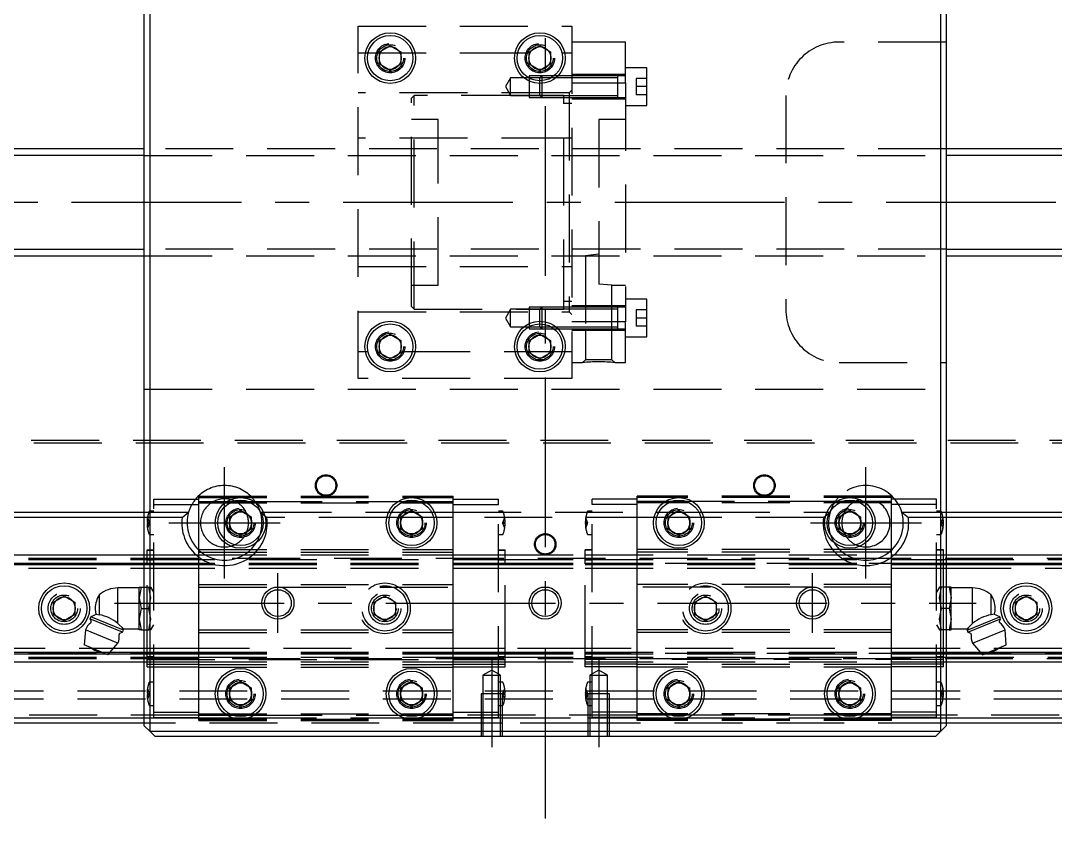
# Model space of a CAD drawing. Extents: x -13 to 750, y -349 to 120.
# Drawn here: x 131.9 to 325.4, y -119.6 to 34 of the extents above; entities that cross this region are included whole.
import ezdxf

# ---------------------------------------------------------------- set-up
doc = ezdxf.new("R2010")
doc.units = 0
doc.linetypes.add('CENTER', pattern=[50.8, 31.75, -6.35, 6.35, -6.35])
doc.linetypes.add('DASHED', pattern=[19.05, 12.7, -6.35])
doc.layers.get('0').update_dxf_attribs({"linetype": 'CONTINUOUS'})
doc.layers.add('CENTER', color=1, linetype='CENTER')

msp = doc.modelspace()

# ---------------------------------------------------------------- linework, layer by layer
at = {"color": 7, "linetype": 'CONTINUOUS'}
for p, q in [((156, 99), (156, -99)), ((304, -99), (304, 99)), ((155, -98), (155, 98)), ((305, 98), (305, -98)), ((199, 28.15), (201, 29.31)), ((201, 29.31), (203, 28.15)), ((227, 28.15), (229, 29.31)), ((229, 29.31), (231, 28.15)), ((199, 25.85), (199, 28.15)), ((203, 28.15), (203, 25.85)), ((227, 25.85), (227, 28.15)), ((231, 28.15), (231, 25.85)), ((201, 24.69), (199, 25.85)), ((203, 25.85), (201, 24.69)), ((229, 24.69), (227, 25.85)), ((231, 25.85), (229, 24.69)), ((243.6, 19.65), (243.6, 19.65)), ((155, 10), (28, 10)), ((403, 10), (305, 10)), ((28, -10), (155, -10)), ((305, -10), (403, -10)), ((199, -25.85), (201, -24.69)), ((201, -24.69), (203, -25.85)), ((227, -25.85), (229, -24.69)), ((229, -24.69), (231, -25.85)), ((243.6, -23.65), (243.6, -23.65)), ((199, -28.15), (199, -25.85)), ((203, -25.85), (203, -28.15)), ((227, -28.15), (227, -25.85)), ((231, -25.85), (231, -28.15)), ((201, -29.31), (199, -28.15)), ((203, -28.15), (201, -29.31)), ((229, -29.31), (227, -28.15)), ((231, -28.15), (229, -29.31)), ((56.71, -58), (155, -58)), ((171, -58.85), (173, -57.69)), ((173, -57.69), (175, -58.85)), ((203, -58.85), (205, -57.69)), ((205, -57.69), (207, -58.85)), ((253, -58.85), (255, -57.69)), ((255, -57.69), (257, -58.85)), ((285, -58.85), (287, -57.69)), ((287, -57.69), (289, -58.85)), ((305, -58), (403.29, -58)), ((155, -59), (57.94, -59)), ((171, -61.15), (171, -58.85)), ((175, -58.85), (175, -61.15)), ((203, -61.15), (203, -58.85)), ((207, -58.85), (207, -61.15)), ((253, -61.15), (253, -58.85)), ((257, -58.85), (257, -61.15)), ((285, -61.15), (285, -58.85)), ((289, -58.85), (289, -61.15)), ((402.06, -59), (305, -59)), ((173, -62.31), (171, -61.15)), ((175, -61.15), (173, -62.31)), ((205, -62.31), (203, -61.15)), ((207, -61.15), (205, -62.31)), ((255, -62.31), (253, -61.15)), ((257, -61.15), (255, -62.31)), ((287, -62.31), (285, -61.15)), ((289, -61.15), (287, -62.31)), ((0, -66), (155, -66)), ((0, -67.52), (155, -67.52)), ((305, -66), (460, -66)), ((305, -67.52), (460, -67.52)), ((0, -67.8), (155, -67.8)), ((305, -67.8), (460, -67.8)), ((146.6, -77.18), (146.6, -73.4)), ((154.04, -72.15), (150.04, -72.15)), ((150.04, -78.83), (150.04, -72.15)), ((154.04, -74), (154.04, -72)), ((154.04, -72), (154.4, -72)), ((154.4, -72), (154.04, -74)), ((154.4, -72), (155, -72)), ((305.6, -72), (305, -72)), ((305.96, -72), (305.6, -72)), ((305.6, -72), (305.96, -74)), ((305.96, -74), (305.96, -72)), ((309.96, -72.15), (305.96, -72.15)), ((309.96, -78.83), (309.96, -72.15)), ((313.4, -77.18), (313.4, -73.4)), ((138, -74.85), (140, -73.69)), ((138, -77.15), (138, -74.85)), ((140, -73.69), (142, -74.85)), ((142, -74.85), (142, -77.15)), ((154.04, -74), (154.4, -76)), ((154.04, -78), (154.04, -74)), ((305.96, -74), (305.6, -76)), ((305.96, -78), (305.96, -74)), ((318, -74.85), (320, -73.69)), ((318, -77.15), (318, -74.85)), ((320, -73.69), (322, -74.85)), ((322, -74.85), (322, -77.15)), ((140, -78.31), (138, -77.15)), ((142, -77.15), (140, -78.31)), ((146.1, -77.09), (144.98, -77.56)), ((145.94, -77.07), (146.6, -77.18)), ((154.4, -76), (154.04, -78)), ((154.4, -76), (155, -76)), ((305.6, -76), (305, -76)), ((305.6, -76), (305.96, -78)), ((314.06, -77.07), (313.4, -77.18)), ((315.02, -77.56), (313.9, -77.09)), ((320, -78.31), (318, -77.15)), ((322, -77.15), (320, -78.31)), ((144.98, -77.56), (144.83, -77.93)), ((144.83, -77.93), (145.04, -78.44)), ((150.93, -80.45), (144.83, -77.93)), ((151.08, -80.08), (144.98, -77.56)), ((150.04, -78.83), (151.08, -79.85)), ((154.04, -80), (154.04, -78)), ((154.04, -78), (154.4, -80)), ((305.96, -78), (305.6, -80)), ((305.96, -80), (305.96, -78)), ((308.92, -80.08), (315.02, -77.56)), ((309.96, -78.83), (308.92, -79.85)), ((309.07, -80.45), (315.17, -77.93)), ((314.96, -78.44), (315.17, -77.93)), ((315.17, -77.93), (315.02, -77.56)), ((143.97, -80), (143.77, -82.84)), ((150.07, -82.53), (143.97, -80)), ((150.42, -80.66), (150.93, -80.45)), ((151.08, -80.08), (150.9, -79.64)), ((150.93, -80.45), (151.08, -80.08)), ((151.08, -79.85), (154.04, -79.85)), ((154.4, -80), (154.04, -80)), ((154.4, -80), (155, -80)), ((305.6, -80), (305, -80)), ((305.6, -80), (305.96, -80)), ((305.96, -79.85), (308.92, -79.85)), ((309.1, -79.64), (308.92, -80.08)), ((308.92, -80.08), (309.07, -80.45)), ((309.07, -80.45), (309.58, -80.66)), ((309.93, -82.53), (316.03, -80)), ((316.23, -82.84), (316.03, -80)), ((148.2, -84.68), (143.77, -82.84)), ((148.2, -84.68), (150.07, -82.53)), ((309.93, -82.53), (311.8, -84.68)), ((311.8, -84.68), (316.23, -82.84)), ((0, -84.2), (147.05, -84.2)), ((0, -84.48), (147.73, -84.48)), ((148.37, -84.48), (155, -84.48)), ((148.62, -84.2), (155, -84.2)), ((305, -84.2), (311.38, -84.2)), ((305, -84.48), (311.63, -84.48)), ((312.27, -84.48), (460, -84.48)), ((312.95, -84.2), (460, -84.2)), ((0, -86), (155, -86)), ((305, -86), (460, -86)), ((171, -90.85), (173, -89.69)), ((171, -93.15), (171, -90.85)), ((173, -89.69), (175, -90.85)), ((175, -90.85), (175, -93.15)), ((203, -90.85), (205, -89.69)), ((203, -93.15), (203, -90.85)), ((205, -89.69), (207, -90.85)), ((207, -90.85), (207, -93.15)), ((253, -90.85), (255, -89.69)), ((253, -93.15), (253, -90.85)), ((255, -89.69), (257, -90.85)), ((257, -90.85), (257, -93.15)), ((285, -90.85), (287, -89.69)), ((285, -93.15), (285, -90.85)), ((287, -89.69), (289, -90.85)), ((289, -90.85), (289, -93.15)), ((173, -94.31), (171, -93.15)), ((175, -93.15), (173, -94.31)), ((205, -94.31), (203, -93.15)), ((207, -93.15), (205, -94.31)), ((255, -94.31), (253, -93.15)), ((257, -93.15), (255, -94.31)), ((287, -94.31), (285, -93.15)), ((289, -93.15), (287, -94.31)), ((1, -96.5), (155, -96.5)), ((305, -96.5), (459, -96.5)), ((155, -97.5), (2, -97.5)), ((156, -99), (155, -98)), ((305, -98), (304, -99)), ((458, -97.5), (305, -97.5)), ((157, -100), (156, -99)), ((156, -99), (304, -99)), ((303, -100), (157, -100)), ((304, -99), (303, -100))]:
    msp.add_line(p, q, dxfattribs=at)
at = {"color": 3, "linetype": 'DASHED'}
for p, q in [((195, 33), (235, 33)), ((195, -33), (195, 33)), ((235, 33), (235, -33)), ((245, 30), (235, 30)), ((245, 22.36), (245, 30)), ((305, 30), (285, 30)), ((195, 28), (235, 28)), ((223.5, 23.3), (222.55, 21.65)), ((227, 23.3), (223.5, 23.3)), ((223.5, 20), (223.5, 23.3)), ((229.35, 23.65), (227, 23.65)), ((227, 23.65), (227, 23.25)), ((229, 23.3), (227, 23.3)), ((227, 23.25), (227, 22.69)), ((229.35, 23.65), (229, 23.3)), ((231.09, 23.3), (229, 23.3)), ((229, 22.75), (229, 23.3)), ((231.62, 23.65), (229.35, 23.65)), ((231.62, 23.65), (229.35, 23.65)), ((229.35, 23.65), (229.35, 22.76)), ((231.98, 23.3), (231.09, 23.3)), ((232.37, 23.65), (231.62, 23.65)), ((232.37, 23.65), (231.62, 23.65)), ((235, 23.3), (231.98, 23.3)), ((235, 23.65), (232.37, 23.65)), ((235, 23.65), (232.37, 23.65)), ((245, 23.9), (235, 23.9)), ((243.6, 23.65), (235, 23.65)), ((243.6, 23.3), (235, 23.3)), ((245, 23.65), (243.59, 23.65)), ((243.6, 19.65), (243.6, 23.65)), ((243.6, 19.65), (243.6, 23.65)), ((249, 25.15), (245, 25.15)), ((249, 18.15), (249, 25.15)), ((222.55, 21.65), (223.5, 20)), ((227, 22.69), (227, 19.65)), ((229, 22.25), (229, 22.75)), ((229, 20), (229, 22.25)), ((229.35, 22.76), (229.35, 22.26)), ((229.35, 22.26), (229.35, 19.65)), ((235, 22.36), (245, 22.36)), ((245, 22.36), (245, -22.36)), ((249, 23.15), (247, 23.15)), ((247, 23.15), (247, 21.65)), ((247, 21.65), (247, 20.15)), ((249, 21.65), (247, 21.65)), ((234.5, 20.5), (195, 20.5)), ((205.5, 20), (205, 19.5)), ((205, -19.5), (205, 19.5)), ((227, 20), (205.5, 20)), ((205.5, -20), (205.5, 20)), ((223.5, 20), (227, 20)), ((227, 20), (229, 20)), ((229, 20), (227, 20)), ((227, 19.65), (229.35, 19.65)), ((233.5, 20), (229, 20)), ((229, 20), (229.35, 19.65)), ((229, 20), (235, 20)), ((229.35, 19.65), (235, 19.65)), ((229.35, 19.65), (235, 19.65)), ((233.5, 19.65), (233.5, 20)), ((233.5, -19.65), (233.5, 19.65)), ((235, 21), (234.5, 20.5)), ((234.5, 20.5), (234.5, -20.5)), ((235, 20), (243.6, 20)), ((235, 19.65), (243.6, 19.65)), ((235, 19.4), (245, 19.4)), ((243.59, 19.65), (245, 19.65)), ((249, 20.15), (247, 20.15)), ((275, 20), (275, -20)), ((235, 18.5), (233.5, 18.5)), ((245, 18.15), (249, 18.15)), ((210, 15.5), (205, 15.5)), ((210, -15.5), (210, 15.5)), ((245, 15.5), (240, 15.5)), ((240, 15.5), (240, -15.3)), ((234.5, 12), (195, 12)), ((235, 12), (234.5, 12)), ((305, 10), (155, 10)), ((155, 8.75), (305, 8.75)), ((305, -8.75), (155, -8.75)), ((155, -10), (305, -10)), ((240, -9.69), (237.54, -10)), ((237.54, -10), (237.59, -9.99)), ((237.54, -10), (237.54, -24)), ((195, -12), (234.5, -12)), ((234.5, -12), (235, -12)), ((234.5, -12), (235, -12)), ((242.46, -15.5), (240, -15.3)), ((205, -15.5), (210, -15.5)), ((242.46, -24), (242.46, -15.5)), ((242.46, -15.5), (245, -15.5)), ((233.5, -18.5), (235, -18.5)), ((249, -18.15), (245, -18.15)), ((249, -25.15), (249, -18.15)), ((195, -20.5), (234.5, -20.5)), ((205, -19.5), (205.5, -20)), ((205.5, -20), (227, -20)), ((223.5, -20), (222.55, -21.65)), ((227, -20), (223.5, -20)), ((223.5, -21.65), (223.5, -20)), ((229.35, -19.65), (227, -19.65)), ((227, -19.65), (227, -22.69)), ((229, -20), (227, -20)), ((227, -20), (229, -20)), ((229.35, -19.65), (229, -20)), ((229, -20), (233.5, -20)), ((235, -20), (229, -20)), ((229, -22.25), (229, -20)), ((235, -19.65), (229.35, -19.65)), ((235, -19.65), (229.35, -19.65)), ((229.35, -19.65), (229.35, -22.26)), ((233.5, -20), (233.5, -19.65)), ((234.5, -20.5), (235, -21)), ((245, -19.4), (235, -19.4)), ((243.6, -19.65), (235, -19.65)), ((243.6, -20), (235, -20)), ((245, -19.65), (243.59, -19.65)), ((243.6, -23.65), (243.6, -19.65)), ((243.6, -23.65), (243.6, -19.65)), ((249, -20.15), (247, -20.15)), ((247, -20.15), (247, -21.65)), ((222.55, -21.65), (223.5, -23.3)), ((223.5, -23.3), (223.5, -21.65)), ((227, -22.69), (227, -23.25)), ((229, -22.75), (229, -22.25)), ((229, -23.3), (229, -22.75)), ((229.35, -22.26), (229.35, -22.76)), ((229.35, -22.76), (229.35, -23.65)), ((245, -22.36), (235, -22.36)), ((245, -30), (245, -22.36)), ((247, -21.65), (247, -23.15)), ((249, -21.65), (247, -21.65)), ((249, -23.15), (247, -23.15)), ((223.5, -23.3), (227, -23.3)), ((227, -23.25), (227, -23.65)), ((227, -23.3), (229, -23.3)), ((227, -23.65), (229.35, -23.65)), ((229, -23.3), (229.35, -23.65)), ((229, -23.3), (231.09, -23.3)), ((229.35, -23.65), (231.62, -23.65)), ((229.35, -23.65), (231.62, -23.65)), ((231.09, -23.3), (231.98, -23.3)), ((231.62, -23.65), (232.37, -23.65)), ((231.62, -23.65), (232.37, -23.65)), ((231.98, -23.3), (235, -23.3)), ((232.37, -23.65), (235, -23.65)), ((232.37, -23.65), (235, -23.65)), ((235, -23.3), (243.6, -23.3)), ((235, -23.65), (243.6, -23.65)), ((235, -23.9), (245, -23.9)), ((242.46, -24), (237.54, -24)), ((237.55, -24), (237.55, -29.45)), ((242.45, -29.45), (242.45, -24)), ((243.59, -23.65), (245, -23.65)), ((245, -25.15), (249, -25.15)), ((235, -28), (195, -28)), ((235, -30), (237, -30)), ((237.55, -29.45), (237, -30)), ((242.45, -29.45), (237.55, -29.45)), ((243, -30), (242.45, -29.45)), ((243, -30), (245, -30)), ((285, -30), (305, -30)), ((235, -33), (195, -33)), ((155, -35), (305, -35)), ((0.5, -44.5), (459.5, -44.5)), ((1, -45), (459, -45)), ((156.77, -56.55), (156.77, -55.55)), ((156.77, -55.55), (165.2, -55.55)), ((165.2, -56), (165.2, -55)), ((165.2, -55), (212.8, -55)), ((165.2, -55.25), (212.8, -55.25)), ((165.2, -65), (165.2, -56)), ((165.2, -56), (170.44, -56)), ((170.44, -56), (171.56, -56)), ((171.56, -56), (174.44, -56)), ((174.44, -56), (175.56, -56)), ((175.56, -56), (202.44, -56)), ((202.44, -56), (203.56, -56)), ((203.56, -56), (206.44, -56)), ((206.44, -56), (207.56, -56)), ((207.56, -56), (212.8, -56)), ((212.8, -56), (212.8, -55)), ((212.8, -55.55), (221.23, -55.55)), ((212.8, -65), (212.8, -56)), ((221.23, -56.55), (221.23, -55.55)), ((247.2, -55.55), (238.77, -55.55)), ((238.77, -56.55), (238.77, -55.55)), ((247.2, -56), (247.2, -55)), ((294.8, -55), (247.2, -55)), ((294.8, -55.25), (247.2, -55.25)), ((247.2, -65), (247.2, -56)), ((252.44, -56), (247.2, -56)), ((253.56, -56), (252.44, -56)), ((256.44, -56), (253.56, -56)), ((257.56, -56), (256.44, -56)), ((284.44, -56), (257.56, -56)), ((285.56, -56), (284.44, -56)), ((288.44, -56), (285.56, -56)), ((289.56, -56), (288.44, -56)), ((294.8, -56), (289.56, -56)), ((294.8, -56), (294.8, -55)), ((303.23, -55.55), (294.8, -55.55)), ((294.8, -65), (294.8, -56)), ((303.23, -56.55), (303.23, -55.55)), ((155, -58), (163.29, -58)), ((156.77, -57.8), (155.99, -57.8)), ((156.77, -95.45), (156.77, -56.55)), ((156.77, -56.55), (165.2, -56.55)), ((162.06, -59), (163.29, -58)), ((165.2, -56.25), (212.8, -56.25)), ((176.71, -58), (176.75, -58)), ((176.71, -58), (177.56, -58.68)), ((176.75, -58), (177.31, -58)), ((177.31, -58), (200.69, -58)), ((200.69, -58), (201.25, -58)), ((201.25, -58), (203.11, -58)), ((203.11, -58), (203.5, -58)), ((203.5, -58), (204.36, -58)), ((204.36, -58), (204.46, -58)), ((204.46, -58), (204.5, -58)), ((204.5, -58), (205.5, -58)), ((205.5, -58), (205.54, -58)), ((205.54, -58), (205.64, -58)), ((205.64, -58), (206.5, -58)), ((206.5, -58), (206.89, -58)), ((206.89, -58), (208.75, -58)), ((208.75, -58), (209.31, -58)), ((209.31, -58), (212.8, -58)), ((212.8, -56.55), (221.23, -56.55)), ((212.8, -58), (250.69, -58)), ((221.23, -92), (221.23, -56.55)), ((222.01, -57.8), (221.23, -57.8)), ((238.77, -57.8), (237.99, -57.8)), ((238.77, -92), (238.77, -56.55)), ((247.2, -56.55), (238.77, -56.55)), ((294.8, -56.25), (247.2, -56.25)), ((250.69, -58), (251.25, -58)), ((251.25, -58), (253.11, -58)), ((253.11, -58), (253.5, -58)), ((253.5, -58), (254.36, -58)), ((254.36, -58), (254.46, -58)), ((254.46, -58), (254.5, -58)), ((254.5, -58), (255.5, -58)), ((255.5, -58), (255.54, -58)), ((255.54, -58), (255.64, -58)), ((255.64, -58), (256.5, -58)), ((256.5, -58), (256.89, -58)), ((256.89, -58), (258.75, -58)), ((258.75, -58), (259.31, -58)), ((259.31, -58), (282.69, -58)), ((282.44, -58.68), (283.29, -58)), ((282.69, -58), (283.25, -58)), ((283.25, -58), (283.29, -58)), ((303.23, -56.55), (294.8, -56.55)), ((296.71, -58), (303.23, -58)), ((296.71, -58), (297.94, -59)), ((303.23, -95.45), (303.23, -56.55)), ((304.01, -57.8), (303.23, -57.8)), ((303.23, -58), (304.16, -58)), ((304.16, -58), (305, -58)), ((162.06, -59), (155, -59)), ((155.5, -59.9), (155.58, -59.9)), ((155.58, -59), (155.9, -59.9)), ((155.58, -59.9), (155.9, -59.9)), ((155.58, -59.9), (155.58, -60.1)), ((155.9, -59.9), (155.94, -60)), ((155.9, -60.1), (155.94, -60)), ((177.56, -58.68), (177.94, -59)), ((200.36, -59), (177.94, -59)), ((200.87, -59), (200.36, -59)), ((202.44, -59), (200.87, -59)), ((202.71, -59), (202.44, -59)), ((203, -59), (202.71, -59)), ((203.15, -59), (203, -59)), ((203.2, -59), (203.15, -59)), ((206.8, -59), (203.2, -59)), ((206.85, -59), (206.8, -59)), ((207, -59), (206.85, -59)), ((207.29, -59), (207, -59)), ((207.56, -59), (207.29, -59)), ((209.13, -59), (207.56, -59)), ((209.64, -59), (209.13, -59)), ((212.8, -59), (209.64, -59)), ((250.36, -59), (212.8, -59)), ((222.1, -59.9), (222.06, -60)), ((222.1, -60.1), (222.06, -60)), ((222.1, -59.9), (222.42, -59)), ((222.42, -59.9), (222.1, -59.9)), ((222.42, -60.1), (222.42, -59.9)), ((222.42, -59.9), (222.5, -59.9)), ((237.58, -59.9), (237.5, -59.9)), ((237.9, -59.9), (237.58, -59)), ((237.58, -59.9), (237.9, -59.9)), ((237.58, -60.1), (237.58, -59.9)), ((237.9, -59.9), (237.94, -60)), ((237.9, -60.1), (237.94, -60)), ((250.87, -59), (250.36, -59)), ((252.44, -59), (250.87, -59)), ((252.71, -59), (252.44, -59)), ((253, -59), (252.71, -59)), ((253.15, -59), (253, -59)), ((253.2, -59), (253.15, -59)), ((256.8, -59), (253.2, -59)), ((256.85, -59), (256.8, -59)), ((257, -59), (256.85, -59)), ((257.29, -59), (257, -59)), ((257.56, -59), (257.29, -59)), ((259.13, -59), (257.56, -59)), ((259.64, -59), (259.13, -59)), ((282.06, -59), (259.64, -59)), ((282.06, -59), (282.44, -58.68)), ((303.23, -59), (297.94, -59)), ((304.42, -59), (303.23, -59)), ((304.1, -59.9), (304.06, -60)), ((304.1, -60.1), (304.06, -60)), ((304.42, -59), (304.1, -59.9)), ((304.42, -59.9), (304.1, -59.9)), ((305, -59), (304.42, -59)), ((304.5, -59.9), (304.42, -59.9)), ((304.42, -59.9), (304.42, -60.1)), ((155.58, -60.1), (155.5, -60.1)), ((155.9, -60.1), (155.58, -61)), ((155.58, -60.1), (155.9, -60.1)), ((222.42, -61), (222.1, -60.1)), ((222.42, -60.1), (222.1, -60.1)), ((222.5, -60.1), (222.42, -60.1)), ((237.5, -60.1), (237.58, -60.1)), ((237.58, -61), (237.9, -60.1)), ((237.58, -60.1), (237.9, -60.1)), ((304.1, -60.1), (304.42, -61)), ((304.42, -60.1), (304.1, -60.1)), ((304.42, -60.1), (304.5, -60.1)), ((155.99, -62.2), (156.77, -62.2)), ((221.23, -62.2), (222.01, -62.2)), ((237.99, -62.2), (238.77, -62.2)), ((303.23, -62.2), (304.01, -62.2)), ((155.5, -65.07), (156.77, -65.07)), ((155.5, -67.67), (155.5, -65.07)), ((155.5, -65.08), (156.77, -65.08)), ((165.2, -65), (212.8, -65)), ((165.2, -65.5), (165.2, -65)), ((165.2, -71.5), (165.2, -65.5)), ((165.2, -65.5), (212.8, -65.5)), ((212.8, -65.5), (212.8, -65)), ((212.8, -71.5), (212.8, -65.5)), ((221.23, -65.07), (222.5, -65.07)), ((221.23, -65.08), (222.5, -65.08)), ((222.5, -67.67), (222.5, -65.07)), ((238.77, -65.07), (237.5, -65.07)), ((237.5, -67.67), (237.5, -65.07)), ((238.77, -65.08), (237.5, -65.08)), ((247.2, -65.5), (247.2, -65)), ((294.8, -65), (247.2, -65)), ((247.2, -71.5), (247.2, -65.5)), ((294.8, -65.5), (247.2, -65.5)), ((294.8, -65.5), (294.8, -65)), ((294.8, -71.5), (294.8, -65.5)), ((304.5, -65.07), (303.23, -65.07)), ((304.5, -65.08), (303.23, -65.08)), ((304.5, -67.67), (304.5, -65.07)), ((0, -66.6), (460, -66.6)), ((0, -66.85), (155, -66.85)), ((0, -67.58), (155.5, -67.58)), ((155, -66), (155.5, -66)), ((155, -66.85), (155.5, -66.85)), ((155, -67.52), (155.5, -67.52)), ((155.5, -66), (165.2, -66)), ((155.5, -66.85), (222.5, -66.85)), ((155.5, -66.92), (156.77, -66.92)), ((155.5, -67.52), (222.5, -67.52)), ((155.5, -67.58), (222.5, -67.58)), ((155.5, -84.33), (155.5, -67.67)), ((165.2, -66), (212.8, -66)), ((212.8, -66), (222.5, -66)), ((221.23, -66.92), (222.5, -66.92)), ((222.5, -66), (237.5, -66)), ((222.5, -66.85), (237.5, -66.85)), ((222.5, -67.52), (237.5, -67.52)), ((222.5, -67.58), (237.5, -67.58)), ((222.5, -84.33), (222.5, -67.67)), ((237.5, -66), (303.23, -66)), ((237.5, -66.85), (303.23, -66.85)), ((237.5, -66.92), (238.77, -66.92)), ((237.5, -67.52), (303.23, -67.52)), ((303.23, -67.58), (237.5, -67.58)), ((237.5, -84.33), (237.5, -67.67)), ((303.23, -66), (304.5, -66)), ((303.23, -66.85), (304.5, -66.85)), ((303.23, -66.92), (304.5, -66.92)), ((303.23, -67.52), (304.5, -67.52)), ((304.5, -67.58), (303.23, -67.58)), ((304.5, -66), (305, -66)), ((304.5, -66.85), (305, -66.85)), ((304.5, -67.52), (305, -67.52)), ((304.5, -67.58), (460, -67.58)), ((304.5, -72), (304.5, -67.67)), ((305, -66.85), (460, -66.85)), ((0, -68.5), (155.5, -68.5)), ((155, -67.8), (155.5, -67.8)), ((155.5, -67.8), (222.5, -67.8)), ((155.5, -68.5), (222.5, -68.5)), ((222.5, -67.8), (237.5, -67.8)), ((222.5, -68.5), (237.5, -68.5)), ((237.5, -67.8), (303.23, -67.8)), ((237.5, -68.5), (303.23, -68.5)), ((303.23, -67.8), (304.5, -67.8)), ((303.23, -68.5), (304.5, -68.5)), ((304.5, -67.8), (305, -67.8)), ((304.5, -68.5), (460, -68.5)), ((165.2, -71.5), (212.8, -71.5)), ((165.2, -72), (165.2, -71.5)), ((212.8, -72), (212.8, -71.5)), ((247.2, -72), (247.2, -71.5)), ((294.8, -71.5), (247.2, -71.5)), ((294.8, -72), (294.8, -71.5)), ((155, -72), (155.87, -72)), ((155.87, -72), (156.22, -72)), ((156.22, -74), (155.87, -72)), ((156.77, -72.94), (156.22, -72)), ((165.2, -72), (180, -72)), ((165.2, -80), (165.2, -72)), ((180, -72), (212.8, -72)), ((212.8, -80), (212.8, -72)), ((247.2, -80), (247.2, -72)), ((280, -72), (247.2, -72)), ((294.8, -72), (280, -72)), ((294.8, -80), (294.8, -72)), ((303.78, -72), (303.23, -72.94)), ((304.13, -72), (303.78, -72)), ((303.78, -74), (304.13, -72)), ((305, -72), (304.13, -72)), ((304.5, -80), (304.5, -72)), ((155.87, -76), (156.22, -74)), ((198, -74.85), (200, -73.69)), ((198, -77.15), (198, -74.85)), ((200, -73.69), (202, -74.85)), ((202, -74.85), (202, -77.15)), ((258, -74.85), (260, -73.69)), ((258, -77.15), (258, -74.85)), ((260, -73.69), (262, -74.85)), ((262, -74.85), (262, -77.15)), ((304.13, -76), (303.78, -74)), ((137.5, -76), (137.53, -75.59)), ((155, -76), (155.87, -76)), ((156.22, -78), (155.87, -76)), ((197.5, -76), (197.53, -75.59)), ((200, -78.31), (198, -77.15)), ((202, -77.15), (200, -78.31)), ((257.5, -76), (257.53, -75.59)), ((260, -78.31), (258, -77.15)), ((262, -77.15), (260, -78.31)), ((303.78, -78), (304.13, -76)), ((305, -76), (304.13, -76)), ((317.5, -76), (317.53, -75.59)), ((155.87, -80), (156.22, -78)), ((156.22, -80), (156.77, -79.06)), ((303.23, -79.06), (303.78, -80)), ((304.13, -80), (303.78, -78)), ((155, -80), (155.87, -80)), ((156.22, -80), (155.87, -80)), ((165.2, -80.5), (165.2, -80)), ((165.2, -80), (212.8, -80)), ((165.2, -86.5), (165.2, -80.5)), ((165.2, -80.5), (212.8, -80.5)), ((212.8, -80.5), (212.8, -80)), ((212.8, -86.5), (212.8, -80.5)), ((247.2, -80.5), (247.2, -80)), ((294.8, -80), (247.2, -80)), ((247.2, -86.5), (247.2, -80.5)), ((294.8, -80.5), (247.2, -80.5)), ((294.8, -80.5), (294.8, -80)), ((294.8, -86.5), (294.8, -80.5)), ((303.78, -80), (304.13, -80)), ((305, -80), (304.13, -80)), ((304.5, -84.33), (304.5, -80)), ((155.5, -83.5), (0, -83.5)), ((0, -84.42), (155.5, -84.42)), ((0, -85.15), (155, -85.15)), ((147.05, -84.2), (148.62, -84.2)), ((147.73, -84.48), (148.37, -84.48)), ((155, -84.2), (155.5, -84.2)), ((155, -84.48), (155.5, -84.48)), ((155, -85.15), (155.5, -85.15)), ((165.2, -83.5), (155.5, -83.5)), ((155.5, -84.2), (165.2, -84.2)), ((155.5, -86.93), (155.5, -84.33)), ((155.5, -84.42), (165.2, -84.42)), ((155.5, -84.48), (165.2, -84.48)), ((156.77, -85.08), (155.5, -85.08)), ((155.5, -85.15), (165.2, -85.15)), ((212.8, -83.5), (165.2, -83.5)), ((165.2, -84.2), (212.8, -84.2)), ((165.2, -84.42), (212.8, -84.42)), ((165.2, -84.48), (212.8, -84.48)), ((165.2, -85.15), (212.8, -85.15)), ((222.5, -83.5), (212.8, -83.5)), ((212.8, -84.2), (222.5, -84.2)), ((212.8, -84.42), (222.5, -84.42)), ((212.8, -84.48), (222.5, -84.48)), ((212.8, -85.15), (222.5, -85.15)), ((222.5, -85.08), (221.23, -85.08)), ((237.5, -83.5), (222.5, -83.5)), ((222.5, -84.2), (237.5, -84.2)), ((222.5, -86.93), (222.5, -84.33)), ((222.5, -84.42), (237.5, -84.42)), ((222.5, -84.48), (237.5, -84.48)), ((222.5, -85.15), (237.5, -85.15)), ((303.23, -83.5), (237.5, -83.5)), ((237.5, -84.2), (303.23, -84.2)), ((237.5, -86.93), (237.5, -84.33)), ((303.23, -84.42), (237.5, -84.42)), ((237.5, -84.48), (303.23, -84.48)), ((238.77, -85.08), (237.5, -85.08)), ((237.5, -85.15), (303.23, -85.15)), ((304.5, -83.5), (303.23, -83.5)), ((303.23, -84.2), (304.5, -84.2)), ((304.5, -84.42), (303.23, -84.42)), ((303.23, -84.48), (304.5, -84.48)), ((304.5, -85.08), (303.23, -85.08)), ((303.23, -85.15), (304.5, -85.15)), ((460, -83.5), (304.5, -83.5)), ((304.5, -84.2), (305, -84.2)), ((304.5, -86.93), (304.5, -84.33)), ((304.5, -84.42), (460, -84.42)), ((304.5, -84.48), (305, -84.48)), ((304.5, -85.15), (305, -85.15)), ((305, -85.15), (460, -85.15)), ((311.38, -84.2), (312.95, -84.2)), ((311.63, -84.48), (312.27, -84.48)), ((0, -85.4), (460, -85.4)), ((155, -86), (155.5, -86)), ((155.5, -85.6), (222.5, -85.6)), ((155.5, -86), (165.2, -86)), ((155.5, -86.46), (156.77, -86.46)), ((155.5, -86.92), (156.77, -86.92)), ((155.5, -86.93), (156.77, -86.93)), ((156.77, -86.46), (165.2, -86.46)), ((156.77, -86.93), (165.2, -86.93)), ((165.2, -86), (212.8, -86)), ((165.2, -86.5), (212.8, -86.5)), ((165.2, -87), (165.2, -86.5)), ((165.2, -96), (165.2, -87)), ((165.2, -87), (212.8, -87)), ((212.8, -86), (222.5, -86)), ((212.8, -86.46), (221.23, -86.46)), ((212.8, -87), (212.8, -86.5)), ((212.8, -86.93), (221.23, -86.93)), ((212.8, -96), (212.8, -87)), ((221.23, -86.46), (222.5, -86.46)), ((221.23, -86.92), (222.5, -86.92)), ((221.23, -86.93), (222.5, -86.93)), ((222.5, -86), (237.5, -86)), ((304.5, -85.6), (237.5, -85.6)), ((237.5, -86), (303.23, -86)), ((238.77, -86.46), (237.5, -86.46)), ((238.77, -86.92), (237.5, -86.92)), ((238.77, -86.93), (237.5, -86.93)), ((247.2, -86.46), (238.77, -86.46)), ((247.2, -86.93), (238.77, -86.93)), ((247.2, -87), (247.2, -86.5)), ((294.8, -86.5), (247.2, -86.5)), ((247.2, -96), (247.2, -87)), ((294.8, -87), (247.2, -87)), ((303.23, -86.46), (294.8, -86.46)), ((294.8, -87), (294.8, -86.5)), ((303.23, -86.93), (294.8, -86.93)), ((294.8, -96), (294.8, -87)), ((303.23, -86), (304.5, -86)), ((304.5, -86.46), (303.23, -86.46)), ((304.5, -86.92), (303.23, -86.92)), ((304.5, -86.93), (303.23, -86.93)), ((304.5, -86), (305, -86)), ((220, -87.55), (218.35, -88.5)), ((218.35, -88.5), (218.35, -92)), ((218.35, -88.5), (221.65, -88.5)), ((221.65, -88.5), (220, -87.55)), ((221.65, -92), (221.65, -88.5)), ((240, -87.55), (238.35, -88.5)), ((238.35, -88.5), (238.35, -92)), ((238.35, -88.5), (241.65, -88.5)), ((241.65, -88.5), (240, -87.55)), ((241.65, -92), (241.65, -88.5)), ((156.77, -89.8), (155.99, -89.8)), ((222.01, -89.8), (221.23, -89.8)), ((238.77, -89.8), (237.99, -89.8)), ((304.01, -89.8), (303.23, -89.8)), ((460, -91.5), (0, -91.5)), ((155.5, -91.9), (155.58, -91.9)), ((155.58, -92.1), (155.5, -92.1)), ((155.58, -91), (155.9, -91.9)), ((155.58, -91.9), (155.9, -91.9)), ((155.58, -91.9), (155.58, -92.1)), ((155.9, -92.1), (155.58, -93)), ((155.58, -92.1), (155.9, -92.1)), ((155.9, -91.9), (155.94, -92)), ((155.9, -92.1), (155.94, -92)), ((218, -92), (218, -100)), ((222, -92), (218, -92)), ((218.35, -92), (218.35, -100)), ((221.23, -95.45), (221.23, -92)), ((221.65, -100), (221.65, -92)), ((222, -100), (222, -92)), ((222.1, -91.9), (222.06, -92)), ((222.1, -92.1), (222.06, -92)), ((222.1, -91.9), (222.42, -91)), ((222.42, -91.9), (222.1, -91.9)), ((222.42, -93), (222.1, -92.1)), ((222.42, -92.1), (222.1, -92.1)), ((222.42, -92.1), (222.42, -91.9)), ((222.42, -91.9), (222.5, -91.9)), ((222.5, -92.1), (222.42, -92.1)), ((237.58, -91.9), (237.5, -91.9)), ((237.5, -92.1), (237.58, -92.1)), ((237.9, -91.9), (237.58, -91)), ((237.58, -91.9), (237.9, -91.9)), ((237.58, -92.1), (237.58, -91.9)), ((237.58, -93), (237.9, -92.1)), ((237.58, -92.1), (237.9, -92.1)), ((237.9, -91.9), (237.94, -92)), ((237.9, -92.1), (237.94, -92)), ((238, -92), (238, -100)), ((242, -92), (238, -92)), ((238.35, -92), (238.35, -100)), ((238.77, -95.45), (238.77, -92)), ((241.65, -100), (241.65, -92)), ((242, -100), (242, -92)), ((304.1, -91.9), (304.06, -92)), ((304.1, -92.1), (304.06, -92)), ((304.42, -91), (304.1, -91.9)), ((304.42, -91.9), (304.1, -91.9)), ((304.1, -92.1), (304.42, -93)), ((304.42, -92.1), (304.1, -92.1)), ((304.5, -91.9), (304.42, -91.9)), ((304.42, -91.9), (304.42, -92.1)), ((304.42, -92.1), (304.5, -92.1)), ((460, -93), (0, -93)), ((155.99, -94.2), (156.77, -94.2)), ((221.23, -94.2), (222, -94.2)), ((222, -94.2), (222.01, -94.2)), ((237.99, -94.2), (238, -94.2)), ((238, -94.2), (238.77, -94.2)), ((303.23, -94.2), (304.01, -94.2)), ((165.2, -96), (0.5, -96)), ((155, -96.5), (165.2, -96.5)), ((156.77, -96.45), (156.77, -95.45)), ((156.77, -95.45), (165.2, -95.45)), ((156.77, -96.45), (165.2, -96.45)), ((165.2, -95.75), (212.8, -95.75)), ((165.2, -97), (165.2, -96)), ((165.2, -96), (170.44, -96)), ((165.2, -96.5), (171.48, -96.5)), ((165.2, -96.75), (212.8, -96.75)), ((170.44, -96), (171.56, -96)), ((171.48, -96.5), (174.52, -96.5)), ((171.56, -96), (174.44, -96)), ((174.44, -96), (175.56, -96)), ((174.52, -96.5), (203.48, -96.5)), ((175.56, -96), (202.44, -96)), ((202.44, -96), (203.56, -96)), ((203.48, -96.5), (206.52, -96.5)), ((203.56, -96), (206.44, -96)), ((206.44, -96), (207.56, -96)), ((206.52, -96.5), (212.8, -96.5)), ((207.56, -96), (212.8, -96)), ((212.8, -95.45), (218, -95.45)), ((247.2, -96), (212.8, -96)), ((212.8, -97), (212.8, -96)), ((212.8, -96.45), (218, -96.45)), ((212.8, -96.5), (218, -96.5)), ((218, -95.45), (221.23, -95.45)), ((218, -96.45), (221.23, -96.45)), ((218, -96.5), (222, -96.5)), ((221.23, -96.45), (221.23, -95.45)), ((222, -96.5), (238, -96.5)), ((238, -96.5), (242, -96.5)), ((238.77, -96.45), (238.77, -95.45)), ((242, -95.45), (238.77, -95.45)), ((242, -96.45), (238.77, -96.45)), ((247.2, -95.45), (242, -95.45)), ((247.2, -96.45), (242, -96.45)), ((242, -96.5), (247.2, -96.5)), ((294.8, -95.75), (247.2, -95.75)), ((247.2, -97), (247.2, -96)), ((252.44, -96), (247.2, -96)), ((247.2, -96.5), (253.48, -96.5)), ((294.8, -96.75), (247.2, -96.75)), ((253.56, -96), (252.44, -96)), ((253.48, -96.5), (256.52, -96.5)), ((256.44, -96), (253.56, -96)), ((257.56, -96), (256.44, -96)), ((256.52, -96.5), (285.48, -96.5)), ((284.44, -96), (257.56, -96)), ((285.56, -96), (284.44, -96)), ((285.48, -96.5), (288.52, -96.5)), ((288.44, -96), (285.56, -96)), ((289.56, -96), (288.44, -96)), ((288.52, -96.5), (294.8, -96.5)), ((294.8, -96), (289.56, -96)), ((303.23, -95.45), (294.8, -95.45)), ((459.5, -96), (294.8, -96)), ((294.8, -97), (294.8, -96)), ((303.23, -96.45), (294.8, -96.45)), ((294.8, -96.5), (305, -96.5)), ((303.23, -96.45), (303.23, -95.45)), ((218, -97.5), (155, -97.5)), ((165.2, -97), (212.8, -97)), ((222, -97.5), (218, -97.5)), ((238, -97.5), (222, -97.5)), ((242, -97.5), (238, -97.5)), ((305, -97.5), (242, -97.5)), ((294.8, -97), (247.2, -97))]:
    msp.add_line(p, q, dxfattribs=at)
at = {"color": 3, "linetype": 'CONTINUOUS'}
for p, q in [((155, 8.75), (28, 8.75)), ((403, 8.75), (305, 8.75)), ((28, -8.75), (155, -8.75)), ((305, -8.75), (403, -8.75))]:
    msp.add_line(p, q, dxfattribs=at)
at = {"color": 7, "linetype": 'CONTINUOUS'}
for centre, radius in [((201, 27), 4.75), ((201, 27), 4.25), ((229, 27), 4.75), ((229, 27), 4.25), ((201, -27), 4.75), ((201, -27), 4.25), ((229, -27), 4.75), ((229, -27), 4.25), ((173, -60), 4.75), ((173, -60), 4.25), ((205, -60), 4.75), ((205, -60), 4.25), ((255, -60), 4.75), ((255, -60), 4.25), ((287, -60), 4.75), ((287, -60), 4.25), ((140, -76), 4.75), ((320, -76), 4.75), ((140, -76), 4.25), ((180, -75), 2.5), ((230, -75), 3), ((230, -75), 2.5), ((280, -75), 2.5), ((320, -76), 4.25), ((173, -92), 4.75), ((173, -92), 4.25), ((205, -92), 4.75), ((205, -92), 4.25), ((255, -92), 4.75), ((255, -92), 4.25), ((287, -92), 4.75), ((287, -92), 4.25)]:
    msp.add_circle(centre, radius, dxfattribs=at)
at = {"color": 3, "linetype": 'DASHED'}
for centre, radius in [((201, 27), 2.75), ((201, 27), 2.5), ((229, 27), 2.75), ((229, 27), 2.5), ((201, -27), 2.75), ((201, -27), 2.5), ((229, -27), 2.75), ((229, -27), 2.5), ((189, -53), 2), ((189, -53), 1.83), ((271, -53), 2), ((271, -53), 1.83), ((173, -60), 2.75), ((173, -60), 2.5), ((173, -60), 2.07), ((205, -60), 2.75), ((205, -60), 2.5), ((205, -60), 2.07), ((255, -60), 2.75), ((255, -60), 2.5), ((255, -60), 2.07), ((287, -60), 2.75), ((287, -60), 2.5), ((287, -60), 2.07), ((230, -64), 2), ((230, -64), 1.83), ((200, -76), 4.75), ((260, -76), 4.75), ((140, -76), 3), ((140, -76), 2.5), ((200, -76), 4.25), ((200, -76), 3), ((200, -76), 2.5), ((260, -76), 4.25), ((260, -76), 3), ((260, -76), 2.5), ((320, -76), 3), ((320, -76), 2.5), ((200, -76), 2.1), ((260, -76), 2.1), ((173, -92), 2.75), ((173, -92), 2.5), ((173, -92), 2.07), ((205, -92), 2.75), ((205, -92), 2.5), ((205, -92), 2.07), ((255, -92), 2.75), ((255, -92), 2.5), ((255, -92), 2.07), ((287, -92), 2.75), ((287, -92), 2.5), ((287, -92), 2.07)]:
    msp.add_circle(centre, radius, dxfattribs=at)
at = {"color": 3, "linetype": 'CONTINUOUS'}
for centre in [(180, -75), (280, -75)]:
    msp.add_circle(centre, 3, dxfattribs=at)
at = {"color": 3, "linetype": 'DASHED'}
for centre, radius, start, end in [((201, 27), 2.1, 102.2472, 137.7528), ((201, 27), 2.1, 77.7528, 102.2472), ((201, 27), 2.1, 42.2472, 77.7528), ((229, 27), 2.1, 102.2472, 137.7528), ((229, 27), 2.1, 77.7528, 102.2472), ((229, 27), 2.1, 42.2472, 77.7528), ((285, 20), 10, 90, 180), ((201, 27), 2.1, 162.2472, 180), ((201, 27), 2.1, 137.7528, 162.2472), ((201, 27), 2.1, 17.7528, 42.2472), ((201, 27), 2.1, 342.2472, 17.7528), ((229, 27), 2.1, 162.2472, 180), ((229, 27), 2.1, 137.7528, 162.2472), ((229, 27), 2.1, 17.7528, 42.2472), ((229, 27), 2.1, 342.2472, 17.7528), ((201, 27), 2.1, 180, 197.7528), ((201, 27), 2.1, 197.7528, 222.2472), ((201, 27), 2.1, 222.2472, 257.7528), ((201, 27), 2.1, 282.2472, 317.7528), ((201, 27), 2.1, 317.7528, 342.2472), ((229, 27), 2.1, 180, 197.7528), ((229, 27), 2.1, 197.7528, 222.2472), ((229, 27), 2.1, 222.2472, 257.7528), ((229, 27), 2.1, 282.2472, 317.7528), ((229, 27), 2.1, 317.7528, 342.2472), ((201, 27), 2.1, 257.7528, 282.2472), ((229, 27), 2.1, 257.7528, 282.2472), ((285, -20), 10, 180, 270), ((201, -27), 2.1, 102.2472, 137.7528), ((201, -27), 2.1, 77.7528, 102.2472), ((201, -27), 2.1, 42.2472, 77.7528), ((229, -27), 2.1, 102.2472, 137.7528), ((229, -27), 2.1, 77.7528, 102.2472), ((229, -27), 2.1, 42.2472, 77.7528), ((201, -27), 2.1, 162.2472, 180), ((201, -27), 2.1, 180, 197.7528), ((201, -27), 2.1, 137.7528, 162.2472), ((201, -27), 2.1, 17.7528, 42.2472), ((201, -27), 2.1, 342.2472, 17.7528), ((229, -27), 2.1, 162.2472, 180), ((229, -27), 2.1, 180, 197.7528), ((229, -27), 2.1, 137.7528, 162.2472), ((229, -27), 2.1, 17.7528, 42.2472), ((229, -27), 2.1, 342.2472, 17.7528), ((201, -27), 2.1, 197.7528, 222.2472), ((201, -27), 2.1, 222.2472, 257.7528), ((201, -27), 2.1, 282.2472, 317.7528), ((201, -27), 2.1, 317.7528, 342.2472), ((229, -27), 2.1, 197.7528, 222.2472), ((229, -27), 2.1, 222.2472, 257.7528), ((229, -27), 2.1, 282.2472, 317.7528), ((229, -27), 2.1, 317.7528, 342.2472), ((201, -27), 2.1, 257.7528, 282.2472), ((229, -27), 2.1, 257.7528, 282.2472), ((240, -62.79), 32.93, 84.7732, 95.2268), ((170, -60), 7, 45.5847, 140.527), ((290, -60), 7, 16.6015, 134.4153), ((170, -60), 7, 140.527, 163.3985), ((170, -60), 4.5, 75.6594, 180), ((170, -60), 4.5, 65.5215, 75.6594), ((170, -60), 4.5, 36.5593, 65.5215), ((170, -60), 7, 32.4617, 45.5847), ((290, -60), 7, 134.4153, 147.5383), ((290, -60), 4.5, 114.4785, 143.4407), ((290, -60), 4.5, 104.3406, 114.4785), ((290, -60), 4.5, 255.6594, 104.3406), ((161.5, -60), 6, 159.1494, 170.4059), ((155.99, -57.9), 0.1, 90, 159.1494), ((170, -60), 7, 163.3985, 226.7082), ((173, -60), 2.1, 102.2472, 137.7528), ((173, -60), 2.06, 105.9141, 134.0859), ((173, -60), 2.06, 74.0859, 105.9141), ((173, -60), 2.1, 77.7528, 102.2472), ((173, -60), 2.1, 42.2472, 77.7528), ((173, -60), 2.06, 45.9141, 74.0859), ((170, -60), 4.5, 31.5863, 36.5593), ((170, -60), 4.5, 22.202, 31.5863), ((170, -60), 7, 18.0303, 32.4617), ((170, -60), 7, 16.6015, 18.0303), ((170, -60), 7, 341.9697, 16.6015), ((205, -60), 2.1, 102.2472, 137.7528), ((205, -60), 2.06, 105.9141, 134.0859), ((205, -60), 2.06, 74.0859, 105.9141), ((205, -60), 2.1, 77.7528, 102.2472), ((205, -60), 2.1, 42.2472, 77.7528), ((205, -60), 2.06, 45.9141, 74.0859), ((222.01, -57.9), 0.1, 20.8506, 90), ((216.5, -60), 6, 9.5941, 20.8506), ((243.5, -60), 6, 159.1494, 170.4059), ((237.99, -57.9), 0.1, 90, 159.1494), ((255, -60), 2.1, 102.2472, 137.7528), ((255, -60), 2.06, 105.9141, 134.0859), ((255, -60), 2.06, 74.0859, 105.9141), ((255, -60), 2.1, 77.7528, 102.2472), ((255, -60), 2.1, 42.2472, 77.7528), ((255, -60), 2.06, 45.9141, 74.0859), ((290, -60), 7, 163.3985, 198.0303), ((290, -60), 7, 161.9697, 163.3985), ((290, -60), 7, 147.5383, 161.9697), ((287, -60), 2.1, 102.2472, 137.7528), ((287, -60), 2.06, 105.9141, 134.0859), ((290, -60), 4.5, 148.4137, 157.798), ((290, -60), 4.5, 143.4407, 148.4137), ((287, -60), 2.06, 74.0859, 105.9141), ((287, -60), 2.1, 77.7528, 102.2472), ((287, -60), 2.1, 42.2472, 77.7528), ((287, -60), 2.06, 45.9141, 74.0859), ((290, -60), 7, 301.0027, 16.6015), ((304.01, -57.9), 0.1, 20.8506, 90), ((298.5, -60), 6, 9.5941, 20.8506), ((161.5, -60), 6, 170.4203, 179.0449), ((170, -60), 8, 172.8192, 228.5904), ((170, -60), 4.5, 180, 284.3406), ((173, -60), 2.1, 162.2472, 180), ((173, -60), 2.1, 180, 197.7528), ((173, -60), 2.06, 165.9141, 194.0859), ((173, -60), 2.06, 134.0859, 165.9141), ((173, -60), 2.1, 137.7528, 162.2472), ((170, -60), 4.5, 337.798, 22.202), ((173, -60), 2.06, 14.0859, 45.9141), ((173, -60), 2.1, 17.7528, 42.2472), ((173, -60), 2.1, 342.2472, 17.7528), ((173, -60), 2.06, 0, 14.0859), ((173, -60), 2.06, 345.9141, 0), ((170, -60), 8, 311.4096, 7.1808), ((205, -60), 2.1, 162.2472, 180), ((205, -60), 2.1, 180, 197.7528), ((205, -60), 2.06, 165.9141, 194.0859), ((205, -60), 2.06, 134.0859, 165.9141), ((205, -60), 2.1, 137.7528, 162.2472), ((205, -60), 2.06, 14.0859, 45.9141), ((205, -60), 2.1, 17.7528, 42.2472), ((205, -60), 2.1, 342.2472, 17.7528), ((205, -60), 2.06, 0, 14.0859), ((205, -60), 2.06, 345.9141, 0), ((216.5, -60), 6, 0.9551, 9.5797), ((243.5, -60), 6, 170.4203, 179.0449), ((255, -60), 2.1, 162.2472, 180), ((255, -60), 2.1, 180, 197.7528), ((255, -60), 2.06, 165.9141, 180), ((255, -60), 2.06, 180, 194.0859), ((255, -60), 2.06, 134.0859, 165.9141), ((255, -60), 2.1, 137.7528, 162.2472), ((255, -60), 2.06, 14.0859, 45.9141), ((255, -60), 2.1, 17.7528, 42.2472), ((255, -60), 2.1, 342.2472, 17.7528), ((255, -60), 2.06, 345.9141, 14.0859), ((290, -60), 8, 172.8192, 228.5904), ((287, -60), 2.1, 162.2472, 180), ((287, -60), 2.1, 180, 197.7528), ((287, -60), 2.06, 165.9141, 180), ((287, -60), 2.06, 180, 194.0859), ((287, -60), 2.06, 134.0859, 165.9141), ((287, -60), 2.1, 137.7528, 162.2472), ((290, -60), 4.5, 157.798, 180), ((290, -60), 4.5, 180, 202.202), ((287, -60), 2.06, 14.0859, 45.9141), ((287, -60), 2.1, 17.7528, 42.2472), ((287, -60), 2.1, 342.2472, 17.7528), ((287, -60), 2.06, 345.9141, 14.0859), ((290, -60), 8, 311.4096, 7.1808), ((298.5, -60), 6, 0.9551, 9.5797), ((161.5, -60), 6, 180.9551, 189.5797), ((161.5, -60), 6, 189.5941, 200.8506), ((173, -60), 2.06, 194.0859, 225.9141), ((173, -60), 2.1, 197.7528, 222.2472), ((173, -60), 2.1, 222.2472, 257.7528), ((173, -60), 2.06, 225.9141, 254.0859), ((173, -60), 2.1, 282.2472, 317.7528), ((173, -60), 2.06, 285.9141, 314.0859), ((170, -60), 4.5, 328.4137, 337.798), ((173, -60), 2.06, 314.0859, 345.9141), ((173, -60), 2.1, 317.7528, 342.2472), ((205, -60), 2.06, 194.0859, 225.9141), ((205, -60), 2.1, 197.7528, 222.2472), ((205, -60), 2.1, 222.2472, 257.7528), ((205, -60), 2.06, 225.9141, 254.0859), ((205, -60), 2.1, 282.2472, 317.7528), ((205, -60), 2.06, 285.9141, 314.0859), ((205, -60), 2.06, 314.0859, 345.9141), ((205, -60), 2.1, 317.7528, 342.2472), ((216.5, -60), 6, 339.1494, 350.4059), ((216.5, -60), 6, 350.4203, 359.0449), ((243.5, -60), 6, 180.9551, 189.5797), ((243.5, -60), 6, 189.5941, 200.8506), ((255, -60), 2.06, 194.0859, 225.9141), ((255, -60), 2.1, 197.7528, 222.2472), ((255, -60), 2.1, 222.2472, 257.7528), ((255, -60), 2.06, 225.9141, 254.0859), ((255, -60), 2.1, 282.2472, 317.7528), ((255, -60), 2.06, 285.9141, 314.0859), ((255, -60), 2.06, 314.0859, 345.9141), ((255, -60), 2.1, 317.7528, 342.2472), ((287, -60), 2.06, 194.0859, 225.9141), ((287, -60), 2.1, 197.7528, 222.2472), ((287, -60), 2.1, 222.2472, 257.7528), ((287, -60), 2.06, 225.9141, 254.0859), ((290, -60), 4.5, 202.202, 211.5863), ((287, -60), 2.1, 282.2472, 317.7528), ((287, -60), 2.06, 285.9141, 314.0859), ((287, -60), 2.06, 314.0859, 345.9141), ((287, -60), 2.1, 317.7528, 342.2472), ((298.5, -60), 6, 339.1494, 350.4059), ((298.5, -60), 6, 350.4203, 359.0449), ((155.99, -62.1), 0.1, 200.8506, 270), ((170, -60), 4.5, 294.4785, 323.4407), ((173, -60), 2.06, 254.0859, 285.9141), ((173, -60), 2.1, 257.7528, 282.2472), ((170, -60), 4.5, 323.4407, 328.4137), ((170, -60), 7, 301.0027, 327.5383), ((170, -60), 7, 327.5383, 341.9697), ((205, -60), 2.06, 254.0859, 285.9141), ((205, -60), 2.1, 257.7528, 282.2472), ((222.01, -62.1), 0.1, 270, 339.1494), ((237.99, -62.1), 0.1, 200.8506, 270), ((255, -60), 2.06, 254.0859, 285.9141), ((255, -60), 2.1, 257.7528, 282.2472), ((290, -60), 7, 198.0303, 212.4617), ((290, -60), 7, 212.4617, 238.9973), ((290, -60), 4.5, 211.5863, 216.5593), ((290, -60), 4.5, 216.5593, 245.5215), ((287, -60), 2.06, 254.0859, 285.9141), ((287, -60), 2.1, 257.7528, 282.2472), ((304.01, -62.1), 0.1, 270, 339.1494), ((170, -60), 7, 226.7082, 238.9973), ((170, -60), 4.5, 284.3406, 294.4785), ((290, -60), 4.5, 245.5215, 255.6594), ((170, -60), 8, 228.5904, 233.1301), ((170, -60), 8, 233.1301, 311.4096), ((170, -60), 7, 238.9973, 301.0027), ((290, -60), 8, 228.5904, 311.4096), ((290, -60), 7, 238.9973, 301.0027), ((140, -76), 2.1, 162.2472, 180), ((140, -76), 2.1, 137.7528, 162.2472), ((140, -76), 2.1, 102.2472, 137.7528), ((140, -76), 2.1, 77.7528, 102.2472), ((140, -76), 2.1, 42.2472, 77.7528), ((140, -76), 2.1, 17.7528, 42.2472), ((140, -76), 2.1, 342.2472, 17.7528), ((320, -76), 2.1, 162.2472, 180), ((320, -76), 2.1, 137.7528, 162.2472), ((320, -76), 2.1, 102.2472, 137.7528), ((320, -76), 2.1, 77.7528, 102.2472), ((320, -76), 2.1, 42.2472, 77.7528), ((320, -76), 2.1, 17.7528, 42.2472), ((320, -76), 2.1, 342.2472, 17.7528), ((140, -76), 2.1, 180, 197.7528), ((140, -76), 2.1, 197.7528, 222.2472), ((140, -76), 2.1, 222.2472, 257.7528), ((140, -76), 2.1, 282.2472, 317.7528), ((140, -76), 2.1, 317.7528, 342.2472), ((320, -76), 2.1, 180, 197.7528), ((320, -76), 2.1, 197.7528, 222.2472), ((320, -76), 2.1, 222.2472, 257.7528), ((320, -76), 2.1, 282.2472, 317.7528), ((320, -76), 2.1, 317.7528, 342.2472), ((140, -76), 2.1, 257.7528, 282.2472), ((320, -76), 2.1, 257.7528, 282.2472), ((161.5, -92), 6, 159.1494, 170.4059), ((155.99, -89.9), 0.1, 90, 159.1494), ((173, -92), 2.06, 134.0859, 165.9141), ((173, -92), 2.1, 137.7528, 162.2472), ((173, -92), 2.1, 102.2472, 137.7528), ((173, -92), 2.06, 105.9141, 134.0859), ((173, -92), 2.06, 74.0859, 105.9141), ((173, -92), 2.1, 77.7528, 102.2472), ((173, -92), 2.1, 42.2472, 77.7528), ((173, -92), 2.06, 45.9141, 74.0859), ((173, -92), 2.06, 14.0859, 45.9141), ((173, -92), 2.1, 17.7528, 42.2472), ((205, -92), 2.06, 134.0859, 165.9141), ((205, -92), 2.1, 137.7528, 162.2472), ((205, -92), 2.1, 102.2472, 137.7528), ((205, -92), 2.06, 105.9141, 134.0859), ((205, -92), 2.06, 74.0859, 105.9141), ((205, -92), 2.1, 77.7528, 102.2472), ((205, -92), 2.1, 42.2472, 77.7528), ((205, -92), 2.06, 45.9141, 74.0859), ((205, -92), 2.06, 14.0859, 45.9141), ((205, -92), 2.1, 17.7528, 42.2472), ((222.01, -89.9), 0.1, 20.8506, 90), ((216.5, -92), 6, 9.5941, 20.8506), ((243.5, -92), 6, 159.1494, 170.4059), ((237.99, -89.9), 0.1, 90, 159.1494), ((255, -92), 2.06, 134.0859, 165.9141), ((255, -92), 2.1, 137.7528, 162.2472), ((255, -92), 2.1, 102.2472, 137.7528), ((255, -92), 2.06, 105.9141, 134.0859), ((255, -92), 2.06, 74.0859, 105.9141), ((255, -92), 2.1, 77.7528, 102.2472), ((255, -92), 2.1, 42.2472, 77.7528), ((255, -92), 2.06, 45.9141, 74.0859), ((255, -92), 2.06, 14.0859, 45.9141), ((255, -92), 2.1, 17.7528, 42.2472), ((287, -92), 2.06, 134.0859, 165.9141), ((287, -92), 2.1, 137.7528, 162.2472), ((287, -92), 2.1, 102.2472, 137.7528), ((287, -92), 2.06, 105.9141, 134.0859), ((287, -92), 2.06, 74.0859, 105.9141), ((287, -92), 2.1, 77.7528, 102.2472), ((287, -92), 2.1, 42.2472, 77.7528), ((287, -92), 2.06, 45.9141, 74.0859), ((287, -92), 2.06, 14.0859, 45.9141), ((287, -92), 2.1, 17.7528, 42.2472), ((304.01, -89.9), 0.1, 20.8506, 90), ((298.5, -92), 6, 9.5941, 20.8506), ((161.5, -92), 6, 170.4203, 179.0449), ((161.5, -92), 6, 180.9551, 189.5797), ((173, -92), 2.1, 162.2472, 180), ((173, -92), 2.1, 180, 197.7528), ((173, -92), 2.06, 165.9141, 194.0859), ((173, -92), 2.06, 194.0859, 225.9141), ((173, -92), 2.1, 197.7528, 222.2472), ((173, -92), 2.06, 314.0859, 345.9141), ((173, -92), 2.1, 317.7528, 342.2472), ((173, -92), 2.1, 342.2472, 17.7528), ((173, -92), 2.06, 0, 14.0859), ((173, -92), 2.06, 345.9141, 0), ((205, -92), 2.1, 162.2472, 180), ((205, -92), 2.1, 180, 197.7528), ((205, -92), 2.06, 165.9141, 194.0859), ((205, -92), 2.06, 194.0859, 225.9141), ((205, -92), 2.1, 197.7528, 222.2472), ((205, -92), 2.06, 314.0859, 345.9141), ((205, -92), 2.1, 317.7528, 342.2472), ((205, -92), 2.1, 342.2472, 17.7528), ((205, -92), 2.06, 0, 14.0859), ((205, -92), 2.06, 345.9141, 0), ((216.5, -92), 6, 0.9551, 9.5797), ((216.5, -92), 6, 350.4203, 359.0449), ((243.5, -92), 6, 170.4203, 179.0449), ((243.5, -92), 6, 180.9551, 189.5797), ((255, -92), 2.1, 162.2472, 180), ((255, -92), 2.1, 180, 197.7528), ((255, -92), 2.06, 165.9141, 180), ((255, -92), 2.06, 180, 194.0859), ((255, -92), 2.06, 194.0859, 225.9141), ((255, -92), 2.1, 197.7528, 222.2472), ((255, -92), 2.06, 314.0859, 345.9141), ((255, -92), 2.1, 317.7528, 342.2472), ((255, -92), 2.1, 342.2472, 17.7528), ((255, -92), 2.06, 345.9141, 14.0859), ((287, -92), 2.1, 162.2472, 180), ((287, -92), 2.1, 180, 197.7528), ((287, -92), 2.06, 165.9141, 180), ((287, -92), 2.06, 180, 194.0859), ((287, -92), 2.06, 194.0859, 225.9141), ((287, -92), 2.1, 197.7528, 222.2472), ((287, -92), 2.06, 314.0859, 345.9141), ((287, -92), 2.1, 317.7528, 342.2472), ((287, -92), 2.1, 342.2472, 17.7528), ((287, -92), 2.06, 345.9141, 14.0859), ((298.5, -92), 6, 0.9551, 9.5797), ((298.5, -92), 6, 350.4203, 359.0449), ((161.5, -92), 6, 189.5941, 200.8506), ((155.99, -94.1), 0.1, 200.8506, 270), ((173, -92), 2.1, 222.2472, 257.7528), ((173, -92), 2.06, 225.9141, 254.0859), ((173, -92), 2.06, 254.0859, 285.9141), ((173, -92), 2.1, 257.7528, 282.2472), ((173, -92), 2.1, 282.2472, 317.7528), ((173, -92), 2.06, 285.9141, 314.0859), ((205, -92), 2.1, 222.2472, 257.7528), ((205, -92), 2.06, 225.9141, 254.0859), ((205, -92), 2.06, 254.0859, 285.9141), ((205, -92), 2.1, 257.7528, 282.2472), ((205, -92), 2.1, 282.2472, 317.7528), ((205, -92), 2.06, 285.9141, 314.0859), ((222.01, -94.1), 0.1, 270, 339.1494), ((216.5, -92), 6, 339.1494, 350.4059), ((243.5, -92), 6, 189.5941, 200.8506), ((237.99, -94.1), 0.1, 200.8506, 270), ((255, -92), 2.1, 222.2472, 257.7528), ((255, -92), 2.06, 225.9141, 254.0859), ((255, -92), 2.06, 254.0859, 285.9141), ((255, -92), 2.1, 257.7528, 282.2472), ((255, -92), 2.1, 282.2472, 317.7528), ((255, -92), 2.06, 285.9141, 314.0859), ((287, -92), 2.1, 222.2472, 257.7528), ((287, -92), 2.06, 225.9141, 254.0859), ((287, -92), 2.06, 254.0859, 285.9141), ((287, -92), 2.1, 257.7528, 282.2472), ((287, -92), 2.1, 282.2472, 317.7528), ((287, -92), 2.06, 285.9141, 314.0859), ((304.01, -94.1), 0.1, 270, 339.1494), ((298.5, -92), 6, 339.1494, 350.4059)]:
    msp.add_arc(centre, radius, start, end, dxfattribs=at)
at = {"color": 7, "linetype": 'CONTINUOUS'}
for centre, radius, start, end in [((150.52, -76), 4.7, 146.4139, 179.9998), ((150.27, -78.15), 6, 92.1786, 127.7262), ((309.73, -78.15), 6, 52.2738, 87.8214), ((309.48, -76), 4.7, 0.0002, 33.5861), ((150.52, -76), 4.7, 180.0002, 193.1788), ((144.97, -85.01), 8, 50.6329, 78.2355), ((315.03, -85.01), 8, 101.7644, 129.3672), ((309.48, -76), 4.7, 346.8211, 359.9998), ((147.02, -81.27), 3.3, 128.1639, 157.4998), ((144.86, -78.51), 0.2, 308.1612, 22.4985), ((315.14, -78.51), 0.2, 157.5015, 231.8388), ((312.98, -81.27), 3.3, 22.5002, 51.8361), ((147.02, -81.27), 3.3, 337.5002, 6.8361), ((150.49, -80.85), 0.2, 112.5015, 186.8388), ((309.51, -80.85), 0.2, 353.1612, 67.4985), ((312.98, -81.27), 3.3, 173.1639, 202.4998), ((147.15, -80.95), 3.2, 229.2906, 247.5), ((147.15, -80.95), 3.2, 247.5, 265.7094), ((312.85, -80.95), 3.2, 274.2906, 292.5), ((312.85, -80.95), 3.2, 292.5, 310.7094)]:
    msp.add_arc(centre, radius, start, end, dxfattribs=at)
at = {"layer": 'CENTER', "color": 1, "linetype": 'CENTER'}
for p, q in [((230, 119.6), (230, -119.6)), ((528.75, 0), (-12.68, 0)), ((170, -70.4), (170, -49.6)), ((290, -70.4), (290, -49.6)), ((159.6, -60), (180.4, -60)), ((279.6, -60), (300.4, -60)), ((180, -80.6), (180, -69.4)), ((280, -80.6), (280, -69.4)), ((149.4, -75), (310.6, -75)), ((220, -85.55), (220, -102)), ((240, -85.55), (240, -102))]:
    msp.add_line(p, q, dxfattribs=at)

doc.saveas('drawing.dxf')
